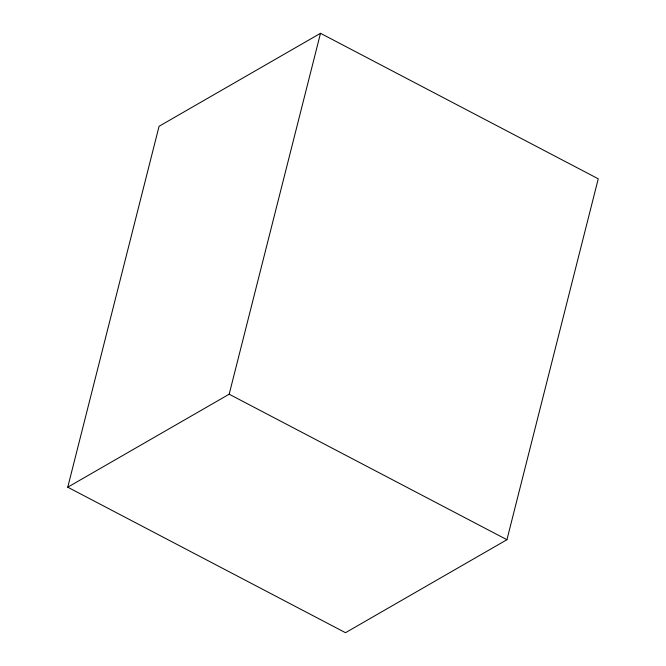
<?xml version="1.0" encoding="UTF-8"?>
<svg xmlns="http://www.w3.org/2000/svg" width="666" height="666" viewBox="0 0 666 666"><rect width="100%" height="100%" fill="white"/><g stroke="black" fill="none" stroke-linecap="round" stroke-linejoin="round"><path stroke-width="1" d="M67.749 487.196L159.066 126.29L320.504 33.3L598.251 178.804L506.934 539.71L345.496 632.7L67.749 487.196L229.179 394.205L320.504 33.3M229.179 394.205L506.934 539.71"/></g></svg>
